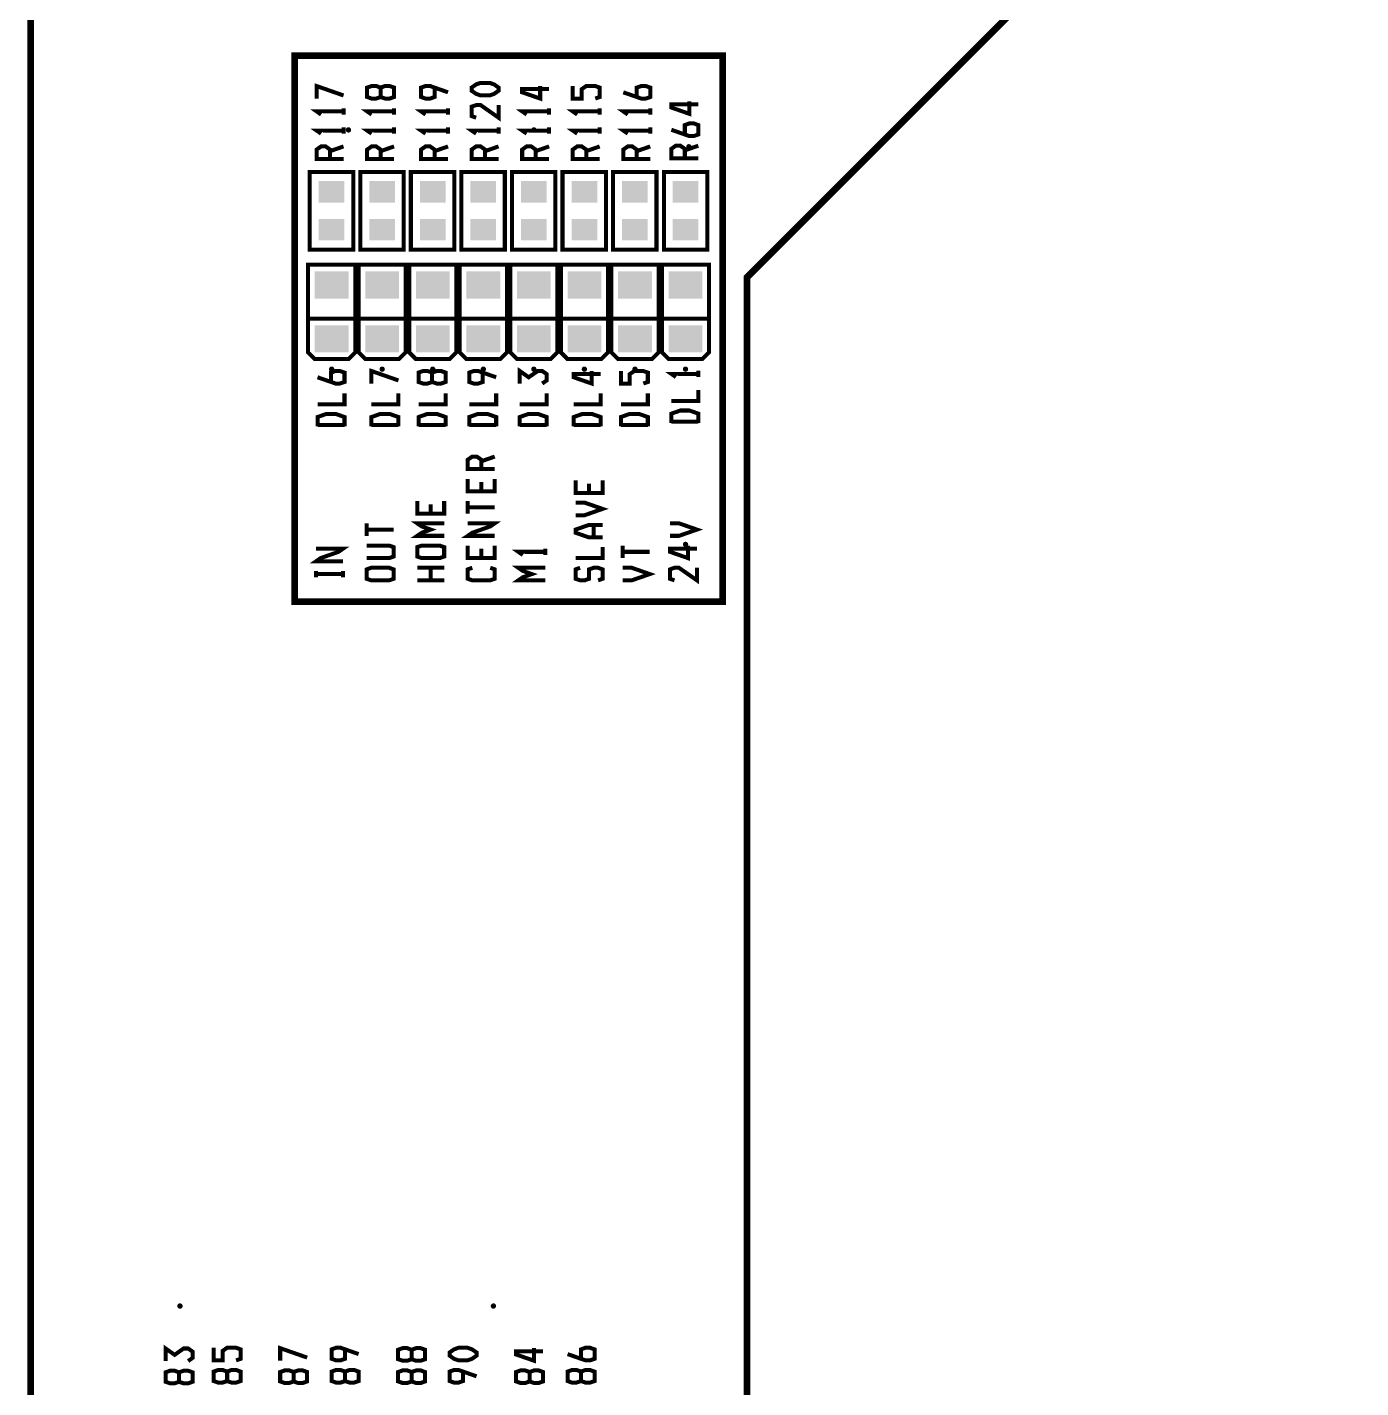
# Model space of a CAD drawing. Extents: x -7 to 310, y -94 to 128.
# Drawn here: x 259.4 to 309.7, y -42.6 to 8.7 of the extents above; entities that cross this region are included whole.
import ezdxf

# ---------------------------------------------------------------- set-up
doc = ezdxf.new("R2010")
doc.units = 0
doc.header["$MEASUREMENT"] = 0
doc.layers.get('0').update_dxf_attribs({"linetype": 'CONTINUOUS'})
for name, color, linetype in [('22-304-2_DRL', 1, 'CONTINUOUS'), ('22-304-2_SMB', 254, 'CONTINUOUS'), ('22-304-2_SSB', 1, 'CONTINUOUS'), ('THRUHOLE_TAP', 7, 'CONTINUOUS')]:
    doc.layers.add(name, color=color, linetype=linetype)

# ---------------------------------------------------------------- blocks, each defined once
blk = doc.blocks.new('ROUND_87')
at = {"const_width": 0.10033}
blk.add_lwpolyline([(-0.050164, 0, 1), (0.050164, 0, 1)], format="xyb", close=True, dxfattribs=at)
blk = doc.blocks.new('ROUND_88')
at = {"const_width": 0.10033}
blk.add_lwpolyline([(-0.050164, 0, 1), (0.050164, 0, 1)], format="xyb", close=True, dxfattribs=at)
blk = doc.blocks.new('RECTANGLE_3')
blk.add_solid([(0.4826, 0.4064), (0.4826, -0.4064), (-0.4826, 0.4064), (-0.4826, -0.4064)])
blk = doc.blocks.new('RECTANGLE_54')
blk.add_solid([(0.63627, 0.51308), (0.63627, -0.51308), (-0.63627, 0.51308), (-0.63627, -0.51308)])
blk = doc.blocks.new('ROUND_80')
at = {"const_width": 0.10033}
blk.add_lwpolyline([(-0.050164, 0, 1), (0.050164, 0, 1)], format="xyb", close=True, dxfattribs=at)

msp = doc.modelspace()

# ---------------------------------------------------------------- linework, layer by layer
at = {"layer": '22-304-2_DRL', "const_width": 0.254}
for points in [[(259.563, -90.728), (259.563, 51.27)], [(309.56, 22.271), (286.561, -0.728), (286.561, -90.728), (283.561, -93.728), (262.563, -93.728), (259.563, -90.728)]]:
    msp.add_lwpolyline(points, dxfattribs=at)
at = {"layer": '22-304-2_SSB'}
for points, const_width in [([(285.639, -12.956), (269.51, -12.956), (269.51, 7.618), (285.639, 7.618), (285.639, -12.956)], 0.254), ([(277.198, 6.3), (277.03, 6.183), (276.86, 6.122), (276.522, 6.122), (276.352, 6.183), (276.182, 6.3), (276.182, 6.419), (276.352, 6.539), (276.522, 6.597), (276.86, 6.597), (277.03, 6.539), (277.198, 6.419), (277.198, 6.3)], 0.152), ([(271.356, 6.122), (270.34, 6.478), (270.34, 6.005)], 0.152), ([(272.753, 6.419), (272.585, 6.478), (272.415, 6.478), (272.245, 6.419), (272.245, 6.064), (272.415, 6.005), (272.585, 6.005), (272.753, 6.064), (272.753, 6.419), (272.923, 6.478), (273.093, 6.478), (273.261, 6.419), (273.261, 6.064), (273.093, 6.005), (272.923, 6.005), (272.753, 6.064)], 0.152), ([(274.785, 6.419), (274.785, 6.064), (274.617, 6.005), (274.447, 6.005), (274.277, 6.064), (274.277, 6.419), (274.447, 6.478), (274.617, 6.478), (275.293, 6.241)], 0.152), ([(278.765, 6.478), (278.765, 6.005), (278.087, 6.241), (278.087, 6.361), (279.103, 6.361)], 0.152), ([(280.84, 6.005), (281.008, 6.064), (281.008, 6.419), (280.84, 6.478), (280.5, 6.478), (280.332, 6.361), (280.332, 6.005), (279.992, 6.005), (279.992, 6.478)], 0.152), ([(282.405, 6.064), (282.405, 6.419), (282.575, 6.478), (282.745, 6.478), (282.913, 6.419), (282.913, 6.064), (282.745, 6.005), (282.575, 6.005), (281.897, 6.241)], 0.152), ([(271.356, 5.639), (271.356, 5.403)], 0.152), ([(273.261, 5.639), (273.261, 5.403)], 0.152), ([(275.293, 5.639), (275.293, 5.403)], 0.152), ([(277.198, 5.759), (277.198, 5.284), (276.522, 5.759), (276.352, 5.759), (276.182, 5.7), (276.182, 5.345), (276.352, 5.284)], 0.152), ([(279.103, 5.639), (279.103, 5.403)], 0.152), ([(281.008, 5.639), (281.008, 5.403)], 0.152), ([(282.913, 5.639), (282.913, 5.403)], 0.152), ([(284.384, 5.906), (284.384, 5.431), (283.708, 5.667), (283.708, 5.787), (284.724, 5.787)], 0.152), ([(271.356, 5.523), (270.34, 5.523), (270.51, 5.403)], 0.152), ([(273.261, 5.523), (272.245, 5.523), (272.415, 5.403)], 0.152), ([(275.293, 5.523), (274.277, 5.523), (274.447, 5.403)], 0.152), ([(279.103, 5.523), (278.087, 5.523), (278.257, 5.403)], 0.152), ([(281.008, 5.523), (279.992, 5.523), (280.162, 5.403)], 0.152), ([(282.913, 5.523), (281.897, 5.523), (282.067, 5.403)], 0.152), ([(284.216, 4.651), (284.216, 5.007), (284.384, 5.068), (284.554, 5.068), (284.724, 5.007), (284.724, 4.651), (284.554, 4.593), (284.384, 4.593), (283.708, 4.829)], 0.152), ([(271.356, 4.801), (270.34, 4.801), (270.51, 4.684)], 0.152), ([(271.356, 4.921), (271.356, 4.684)], 0.152), ([(273.261, 4.801), (272.245, 4.801), (272.415, 4.684)], 0.152), ([(273.261, 4.921), (273.261, 4.684)], 0.152), ([(275.293, 4.801), (274.277, 4.801), (274.447, 4.684)], 0.152), ([(275.293, 4.921), (275.293, 4.684)], 0.152), ([(277.198, 4.801), (276.182, 4.801), (276.352, 4.684)], 0.152), ([(277.198, 4.921), (277.198, 4.684)], 0.152), ([(279.103, 4.801), (278.087, 4.801), (278.257, 4.684)], 0.152), ([(279.103, 4.921), (279.103, 4.684)], 0.152), ([(281.008, 4.801), (279.992, 4.801), (280.162, 4.684)], 0.152), ([(281.008, 4.921), (281.008, 4.684)], 0.152), ([(282.913, 4.801), (281.897, 4.801), (282.067, 4.684)], 0.152), ([(282.913, 4.921), (282.913, 4.684)], 0.152), ([(270.848, 3.727), (270.848, 4.082), (270.68, 4.202), (270.51, 4.202), (270.34, 4.082), (270.34, 3.727), (271.356, 3.727)], 0.152), ([(270.848, 4.024), (271.356, 4.202)], 0.152), ([(272.753, 3.727), (272.753, 4.082), (272.585, 4.202), (272.415, 4.202), (272.245, 4.082), (272.245, 3.727), (273.261, 3.727)], 0.152), ([(272.753, 4.024), (273.261, 4.202)], 0.152), ([(274.785, 3.727), (274.785, 4.082), (274.617, 4.202), (274.447, 4.202), (274.277, 4.082), (274.277, 3.727), (275.293, 3.727)], 0.152), ([(274.785, 4.024), (275.293, 4.202)], 0.152), ([(276.69, 3.727), (276.69, 4.082), (276.522, 4.202), (276.352, 4.202), (276.182, 4.082), (276.182, 3.727), (277.198, 3.727)], 0.152), ([(276.69, 4.024), (277.198, 4.202)], 0.152), ([(278.595, 3.727), (278.595, 4.082), (278.427, 4.202), (278.257, 4.202), (278.087, 4.082), (278.087, 3.727), (279.103, 3.727)], 0.152), ([(278.595, 4.024), (279.103, 4.202)], 0.152), ([(280.5, 3.727), (280.5, 4.082), (280.332, 4.202), (280.162, 4.202), (279.992, 4.082), (279.992, 3.727), (281.008, 3.727)], 0.152), ([(280.5, 4.024), (281.008, 4.202)], 0.152), ([(282.405, 3.727), (282.405, 4.082), (282.237, 4.202), (282.067, 4.202), (281.897, 4.082), (281.897, 3.727), (282.913, 3.727)], 0.152), ([(282.405, 4.024), (282.913, 4.202)], 0.152), ([(284.216, 3.755), (284.216, 4.11), (284.046, 4.23), (283.876, 4.23), (283.708, 4.11), (283.708, 3.755), (284.724, 3.755)], 0.152), ([(284.216, 4.052), (284.724, 4.23)], 0.152), ([(270.081, 3.237), (270.081, 0.316), (271.719, 0.316), (271.719, 3.237), (270.081, 3.237)], 0.152), ([(271.986, 3.237), (271.986, 0.316), (273.624, 0.316), (273.624, 3.237), (271.986, 3.237)], 0.152), ([(273.891, 3.237), (273.891, 0.316), (275.529, 0.316), (275.529, 3.237), (273.891, 3.237)], 0.152), ([(275.796, 3.237), (275.796, 0.316), (277.434, 0.316), (277.434, 3.237), (275.796, 3.237)], 0.152), ([(277.701, 3.237), (277.701, 0.316), (279.339, 0.316), (279.339, 3.237), (277.701, 3.237)], 0.152), ([(279.606, 3.237), (279.606, 0.316), (281.244, 0.316), (281.244, 3.237), (279.606, 3.237)], 0.152), ([(281.511, 3.237), (281.511, 0.316), (283.149, 0.316), (283.149, 3.237), (281.511, 3.237)], 0.152), ([(285.067, 0.316), (285.067, 3.237), (283.429, 3.237), (283.429, 0.316), (285.067, 0.316)], 0.152), ([(271.542, -3.812), (270.272, -3.812), (270.018, -3.558), (270.018, -0.256), (271.796, -0.256), (271.796, -3.558), (271.542, -3.812)], 0.152), ([(273.447, -3.812), (272.177, -3.812), (271.923, -3.558), (271.923, -0.256), (273.701, -0.256), (273.701, -3.558), (273.447, -3.812)], 0.152), ([(275.352, -3.812), (274.082, -3.812), (273.828, -3.558), (273.828, -0.256), (275.606, -0.256), (275.606, -3.558), (275.352, -3.812)], 0.152), ([(277.257, -3.812), (275.987, -3.812), (275.733, -3.558), (275.733, -0.256), (277.511, -0.256), (277.511, -3.558), (277.257, -3.812)], 0.152), ([(279.162, -3.812), (277.892, -3.812), (277.638, -3.558), (277.638, -0.256), (279.416, -0.256), (279.416, -3.558), (279.162, -3.812)], 0.152), ([(281.067, -3.812), (279.797, -3.812), (279.543, -3.558), (279.543, -0.256), (281.321, -0.256), (281.321, -3.558), (281.067, -3.812)], 0.152), ([(282.972, -3.812), (281.702, -3.812), (281.448, -3.558), (281.448, -0.256), (283.226, -0.256), (283.226, -3.558), (282.972, -3.812)], 0.152), ([(284.877, -3.812), (283.607, -3.812), (283.353, -3.558), (283.353, -0.256), (285.131, -0.256), (285.131, -3.558), (284.877, -3.812)], 0.152), ([(271.796, -2.288), (270.018, -2.288)], 0.152), ([(273.701, -2.288), (271.923, -2.288)], 0.152), ([(275.606, -2.288), (273.828, -2.288)], 0.152), ([(277.511, -2.288), (275.733, -2.288)], 0.152), ([(279.416, -2.288), (277.638, -2.288)], 0.152), ([(281.321, -2.288), (279.543, -2.288)], 0.152), ([(283.226, -2.288), (281.448, -2.288)], 0.152), ([(285.131, -2.288), (283.353, -2.288)], 0.152), ([(270.884, -4.676), (270.884, -4.32), (271.054, -4.262), (271.221, -4.262), (271.392, -4.32), (271.392, -4.676), (271.221, -4.734), (271.054, -4.734), (270.376, -4.498)], 0.152), ([(273.424, -4.617), (272.408, -4.262), (272.408, -4.734)], 0.152), ([(274.694, -4.32), (274.523, -4.262), (274.356, -4.262), (274.186, -4.32), (274.186, -4.676), (274.356, -4.734), (274.523, -4.734), (274.694, -4.676), (274.694, -4.32), (274.864, -4.262), (275.031, -4.262), (275.202, -4.32), (275.202, -4.676), (275.031, -4.734), (274.864, -4.734), (274.694, -4.676)], 0.152), ([(276.599, -4.32), (276.599, -4.676), (276.428, -4.734), (276.261, -4.734), (276.091, -4.676), (276.091, -4.32), (276.261, -4.262), (276.428, -4.262), (277.107, -4.498)], 0.152), ([(278.841, -4.734), (279.012, -4.617), (279.012, -4.378), (278.841, -4.262), (278.674, -4.262), (278.333, -4.498), (277.996, -4.262), (277.996, -4.734)], 0.152), ([(280.706, -4.262), (280.706, -4.734), (280.028, -4.498), (280.028, -4.378), (281.044, -4.378)], 0.152), ([(282.651, -4.734), (282.822, -4.676), (282.822, -4.32), (282.651, -4.262), (282.314, -4.262), (282.143, -4.378), (282.143, -4.734), (281.806, -4.734), (281.806, -4.262)], 0.152), ([(284.727, -4.371), (283.711, -4.371), (283.881, -4.49)], 0.152), ([(284.727, -4.251), (284.727, -4.49)], 0.152), ([(271.392, -5.1), (271.392, -5.514), (270.376, -5.514)], 0.152), ([(273.424, -5.1), (273.424, -5.514), (272.408, -5.514)], 0.152), ([(275.202, -5.1), (275.202, -5.514), (274.186, -5.514)], 0.152), ([(277.107, -5.1), (277.107, -5.514), (276.091, -5.514)], 0.152), ([(279.012, -5.1), (279.012, -5.514), (277.996, -5.514)], 0.152), ([(281.044, -5.1), (281.044, -5.514), (280.028, -5.514)], 0.152), ([(282.822, -5.1), (282.822, -5.514), (281.806, -5.514)], 0.152), ([(284.727, -4.973), (284.727, -5.387), (283.711, -5.387)], 0.152), ([(271.392, -6.352), (271.392, -5.996), (271.054, -5.877), (270.713, -5.877), (270.376, -5.996), (270.376, -6.352)], 0.152), ([(273.424, -6.352), (273.424, -5.996), (273.086, -5.877), (272.745, -5.877), (272.408, -5.996), (272.408, -6.352)], 0.152), ([(275.202, -6.352), (275.202, -5.996), (274.864, -5.877), (274.523, -5.877), (274.186, -5.996), (274.186, -6.352)], 0.152), ([(277.107, -6.352), (277.107, -5.996), (276.769, -5.877), (276.428, -5.877), (276.091, -5.996), (276.091, -6.352)], 0.152), ([(279.012, -6.352), (279.012, -5.996), (278.674, -5.877), (278.333, -5.877), (277.996, -5.996), (277.996, -6.352)], 0.152), ([(281.044, -6.352), (281.044, -5.996), (280.706, -5.877), (280.365, -5.877), (280.028, -5.996), (280.028, -6.352)], 0.152), ([(282.822, -6.352), (282.822, -5.996), (282.484, -5.877), (282.143, -5.877), (281.806, -5.996), (281.806, -6.352)], 0.152), ([(284.727, -6.225), (284.727, -5.869), (284.389, -5.75), (284.048, -5.75), (283.711, -5.869), (283.711, -6.225)], 0.152), ([(284.727, -6.167), (283.711, -6.167)], 0.152), ([(271.392, -6.294), (270.376, -6.294)], 0.152), ([(273.424, -6.294), (272.408, -6.294)], 0.152), ([(275.202, -6.294), (274.186, -6.294)], 0.152), ([(277.107, -6.294), (276.091, -6.294)], 0.152), ([(279.012, -6.294), (277.996, -6.294)], 0.152), ([(281.044, -6.294), (280.028, -6.294)], 0.152), ([(282.822, -6.294), (281.806, -6.294)], 0.152), ([(276.545, -7.96), (276.545, -7.604), (276.375, -7.487), (276.207, -7.487), (276.037, -7.604), (276.037, -7.96), (277.053, -7.96)], 0.152), ([(276.545, -7.665), (277.053, -7.487)], 0.152), ([(277.053, -8.326), (277.053, -8.798), (276.037, -8.798), (276.037, -8.326)], 0.152), ([(276.545, -8.442), (276.545, -8.798)], 0.152), ([(281.117, -8.384), (281.117, -8.859), (280.101, -8.859), (280.101, -8.384)], 0.152), ([(280.609, -8.503), (280.609, -8.859)], 0.152), ([(275.148, -9.164), (275.148, -9.636), (274.132, -9.636), (274.132, -9.164)], 0.152), ([(274.64, -9.281), (274.64, -9.636)], 0.152), ([(276.037, -9.164), (276.037, -9.636)], 0.152), ([(280.101, -9.222), (280.439, -9.222), (281.117, -9.458), (280.439, -9.697), (280.101, -9.697)], 0.152), ([(277.053, -9.4), (276.037, -9.4)], 0.152), ([(272.227, -10.002), (272.227, -10.474)], 0.152), ([(273.243, -10.238), (272.227, -10.238)], 0.152), ([(275.148, -10.002), (274.132, -10.002), (274.302, -10.119), (274.64, -10.238), (274.302, -10.358), (274.132, -10.474), (275.148, -10.474)], 0.152), ([(276.037, -10.002), (277.053, -10.002), (276.883, -10.119), (276.207, -10.358), (276.037, -10.474), (277.053, -10.474)], 0.152), ([(281.117, -10.06), (280.609, -10.06), (280.101, -10.238), (280.101, -10.358), (280.609, -10.535), (281.117, -10.535)], 0.152), ([(280.779, -10.06), (280.779, -10.535)], 0.152), ([(283.657, -10.002), (283.995, -10.002), (284.673, -10.238), (283.995, -10.474), (283.657, -10.474)], 0.152), ([(272.227, -10.84), (273.073, -10.84), (273.243, -10.899), (273.243, -11.254), (273.073, -11.313), (272.227, -11.313)], 0.152), ([(275.148, -11.254), (274.978, -11.313), (274.302, -11.313), (274.132, -11.254), (274.132, -10.899), (274.302, -10.84), (274.978, -10.84), (275.148, -10.899), (275.148, -11.254)], 0.152), ([(277.053, -10.84), (277.053, -11.313), (276.037, -11.313), (276.037, -10.84)], 0.152), ([(281.879, -10.84), (281.879, -11.313)], 0.152), ([(284.335, -10.84), (284.335, -11.313), (283.657, -11.076), (283.657, -10.957), (284.673, -10.957)], 0.152), ([(270.322, -10.957), (271.338, -10.957), (271.168, -11.076), (270.492, -11.313), (270.322, -11.432), (271.338, -11.432)], 0.152), ([(276.545, -10.957), (276.545, -11.313)], 0.152), ([(278.958, -11.076), (277.942, -11.076), (278.112, -11.196)], 0.152), ([(278.958, -10.957), (278.958, -11.196)], 0.152), ([(281.117, -10.899), (281.117, -11.313), (280.101, -11.313)], 0.152), ([(282.895, -11.076), (281.879, -11.076)], 0.152), ([(270.322, -11.795), (270.322, -12.034)], 0.152), ([(271.338, -11.795), (271.338, -12.034)], 0.152), ([(273.243, -12.092), (273.073, -12.151), (272.397, -12.151), (272.227, -12.092), (272.227, -11.737), (272.397, -11.678), (273.073, -11.678), (273.243, -11.737), (273.243, -12.092)], 0.152), ([(275.148, -11.678), (274.132, -11.678)], 0.152), ([(274.64, -11.678), (274.64, -12.151)], 0.152), ([(276.883, -11.678), (277.053, -11.737), (277.053, -12.092), (276.883, -12.151), (276.207, -12.151), (276.037, -12.092), (276.037, -11.737), (276.207, -11.678)], 0.152), ([(278.958, -11.678), (277.942, -11.678), (278.112, -11.795), (278.45, -11.915), (278.112, -12.034), (277.942, -12.151), (278.958, -12.151)], 0.152), ([(280.271, -11.678), (280.101, -11.737), (280.101, -12.092), (280.271, -12.151), (280.439, -12.151), (280.609, -12.092), (280.609, -11.737), (280.779, -11.678), (280.947, -11.678), (281.117, -11.737), (281.117, -12.092), (280.947, -12.151)], 0.152), ([(281.879, -11.678), (282.217, -11.678), (282.895, -11.915), (282.217, -12.151), (281.879, -12.151)], 0.152), ([(284.673, -11.678), (284.673, -12.151), (283.995, -11.678), (283.827, -11.678), (283.657, -11.737), (283.657, -12.092), (283.827, -12.151)], 0.152), ([(271.338, -11.915), (270.322, -11.915)], 0.152), ([(275.148, -12.151), (274.132, -12.151)], 0.152), ([(265.499, -41.574), (265.666, -41.455), (265.666, -41.219), (265.499, -41.099), (265.329, -41.099), (264.991, -41.338), (264.65, -41.099), (264.65, -41.574)], 0.152), ([(267.307, -41.546), (267.478, -41.488), (267.478, -41.132), (267.307, -41.071), (266.97, -41.071), (266.799, -41.191), (266.799, -41.546), (266.462, -41.546), (266.462, -41.071)], 0.152), ([(269.984, -41.442), (268.968, -41.086), (268.968, -41.561)], 0.152), ([(271.415, -41.132), (271.415, -41.488), (271.244, -41.546), (271.074, -41.546), (270.907, -41.488), (270.907, -41.132), (271.074, -41.071), (271.244, -41.071), (271.923, -41.31)], 0.152), ([(273.921, -41.147), (273.754, -41.086), (273.584, -41.086), (273.413, -41.147), (273.413, -41.503), (273.584, -41.561), (273.754, -41.561), (273.921, -41.503), (273.921, -41.147), (274.092, -41.086), (274.262, -41.086), (274.429, -41.147), (274.429, -41.503), (274.262, -41.561), (274.092, -41.561), (273.921, -41.503)], 0.152), ([(276.368, -41.368), (276.197, -41.488), (276.027, -41.546), (275.689, -41.546), (275.519, -41.488), (275.352, -41.368), (275.352, -41.249), (275.519, -41.132), (275.689, -41.071), (276.027, -41.071), (276.197, -41.132), (276.368, -41.249), (276.368, -41.368)], 0.152), ([(278.537, -41.086), (278.537, -41.561), (277.858, -41.325), (277.858, -41.206), (278.874, -41.206)], 0.152), ([(280.305, -41.488), (280.305, -41.132), (280.472, -41.071), (280.642, -41.071), (280.813, -41.132), (280.813, -41.488), (280.642, -41.546), (280.472, -41.546), (279.797, -41.31)], 0.152), ([(265.158, -41.998), (264.991, -41.937), (264.821, -41.937), (264.65, -41.998), (264.65, -42.354), (264.821, -42.412), (264.991, -42.412), (265.158, -42.354), (265.158, -41.998), (265.329, -41.937), (265.499, -41.937), (265.666, -41.998), (265.666, -42.354), (265.499, -42.412), (265.329, -42.412), (265.158, -42.354)], 0.152), ([(266.97, -41.97), (266.799, -41.909), (266.629, -41.909), (266.462, -41.97), (266.462, -42.326), (266.629, -42.384), (266.799, -42.384), (266.97, -42.326), (266.97, -41.97), (267.137, -41.909), (267.307, -41.909), (267.478, -41.97), (267.478, -42.326), (267.307, -42.384), (267.137, -42.384), (266.97, -42.326)], 0.152), ([(269.476, -41.986), (269.309, -41.925), (269.139, -41.925), (268.968, -41.986), (268.968, -42.341), (269.139, -42.4), (269.309, -42.4), (269.476, -42.341), (269.476, -41.986), (269.647, -41.925), (269.817, -41.925), (269.984, -41.986), (269.984, -42.341), (269.817, -42.4), (269.647, -42.4), (269.476, -42.341)], 0.152), ([(271.415, -41.97), (271.244, -41.909), (271.074, -41.909), (270.907, -41.97), (270.907, -42.326), (271.074, -42.384), (271.244, -42.384), (271.415, -42.326), (271.415, -41.97), (271.582, -41.909), (271.752, -41.909), (271.923, -41.97), (271.923, -42.326), (271.752, -42.384), (271.582, -42.384), (271.415, -42.326)], 0.152), ([(273.921, -41.986), (273.754, -41.925), (273.584, -41.925), (273.413, -41.986), (273.413, -42.341), (273.584, -42.4), (273.754, -42.4), (273.921, -42.341), (273.921, -41.986), (274.092, -41.925), (274.262, -41.925), (274.429, -41.986), (274.429, -42.341), (274.262, -42.4), (274.092, -42.4), (273.921, -42.341)], 0.152), ([(275.86, -41.97), (275.86, -42.326), (275.689, -42.384), (275.519, -42.384), (275.352, -42.326), (275.352, -41.97), (275.519, -41.909), (275.689, -41.909), (276.368, -42.148)], 0.152), ([(278.366, -41.986), (278.199, -41.925), (278.029, -41.925), (277.858, -41.986), (277.858, -42.341), (278.029, -42.4), (278.199, -42.4), (278.366, -42.341), (278.366, -41.986), (278.537, -41.925), (278.707, -41.925), (278.874, -41.986), (278.874, -42.341), (278.707, -42.4), (278.537, -42.4), (278.366, -42.341)], 0.152), ([(280.305, -41.97), (280.134, -41.909), (279.964, -41.909), (279.797, -41.97), (279.797, -42.326), (279.964, -42.384), (280.134, -42.384), (280.305, -42.326), (280.305, -41.97), (280.472, -41.909), (280.642, -41.909), (280.813, -41.97), (280.813, -42.326), (280.642, -42.384), (280.472, -42.384), (280.305, -42.326)], 0.152)]:
    msp.add_lwpolyline(points, dxfattribs=dict(at, const_width=const_width))

# ---------------------------------------------------------------- block references
at = {"layer": '22-304-2_DRL', "xscale": -1}
for name, p in [('ROUND_87', (271.542, 4.824)), ('ROUND_87', (278.527, 4.824)), ('ROUND_88', (284.369, 4.189)), ('ROUND_88', (270.907, -4.193)), ('ROUND_88', (272.812, -4.193)), ('ROUND_88', (274.717, -4.193)), ('ROUND_88', (276.622, -4.193)), ('ROUND_88', (278.527, -4.193)), ('ROUND_88', (280.432, -4.193)), ('ROUND_88', (282.337, -4.193)), ('ROUND_88', (284.242, -4.193)), ('ROUND_88', (284.242, -10.797)), ('ROUND_88', (265.192, -39.499)), ('ROUND_88', (277.003, -39.499))]:
    msp.add_blockref(name, p, dxfattribs=at)
at = {"layer": '22-304-2_SMB', "xscale": -1}
for name, p in [('RECTANGLE_3', (270.907, 2.487)), ('RECTANGLE_3', (272.812, 2.487)), ('RECTANGLE_3', (274.717, 2.487)), ('RECTANGLE_3', (276.622, 2.487)), ('RECTANGLE_3', (278.527, 2.487)), ('RECTANGLE_3', (280.432, 2.487)), ('RECTANGLE_3', (282.337, 2.487)), ('RECTANGLE_3', (284.242, 2.487)), ('RECTANGLE_3', (270.907, 1.065)), ('RECTANGLE_3', (272.812, 1.065)), ('RECTANGLE_3', (274.717, 1.065)), ('RECTANGLE_3', (276.622, 1.065)), ('RECTANGLE_3', (278.527, 1.065)), ('RECTANGLE_3', (280.432, 1.065)), ('RECTANGLE_3', (282.337, 1.065)), ('RECTANGLE_3', (284.242, 1.065)), ('RECTANGLE_54', (270.907, -1.018)), ('RECTANGLE_54', (272.812, -1.018)), ('RECTANGLE_54', (274.717, -1.018)), ('RECTANGLE_54', (276.622, -1.018)), ('RECTANGLE_54', (278.527, -1.018)), ('RECTANGLE_54', (280.432, -1.018)), ('RECTANGLE_54', (282.337, -1.018)), ('RECTANGLE_54', (284.242, -1.018)), ('RECTANGLE_54', (270.907, -3.05)), ('RECTANGLE_54', (272.812, -3.05)), ('RECTANGLE_54', (274.717, -3.05)), ('RECTANGLE_54', (276.622, -3.05)), ('RECTANGLE_54', (278.527, -3.05)), ('RECTANGLE_54', (280.432, -3.05)), ('RECTANGLE_54', (282.337, -3.05)), ('RECTANGLE_54', (284.242, -3.05))]:
    msp.add_blockref(name, p, dxfattribs=at)
at = {"layer": 'THRUHOLE_TAP', "xscale": -1}
for p in [(271.542, 4.824), (278.527, 4.824), (284.369, 4.189), (270.907, -4.193), (272.812, -4.193), (274.717, -4.193), (276.622, -4.193), (278.527, -4.193), (280.432, -4.193), (282.337, -4.193), (284.242, -4.193), (284.242, -10.797), (265.192, -39.499), (277.003, -39.499)]:
    msp.add_blockref('ROUND_80', p, dxfattribs=at)

doc.saveas('drawing.dxf')
